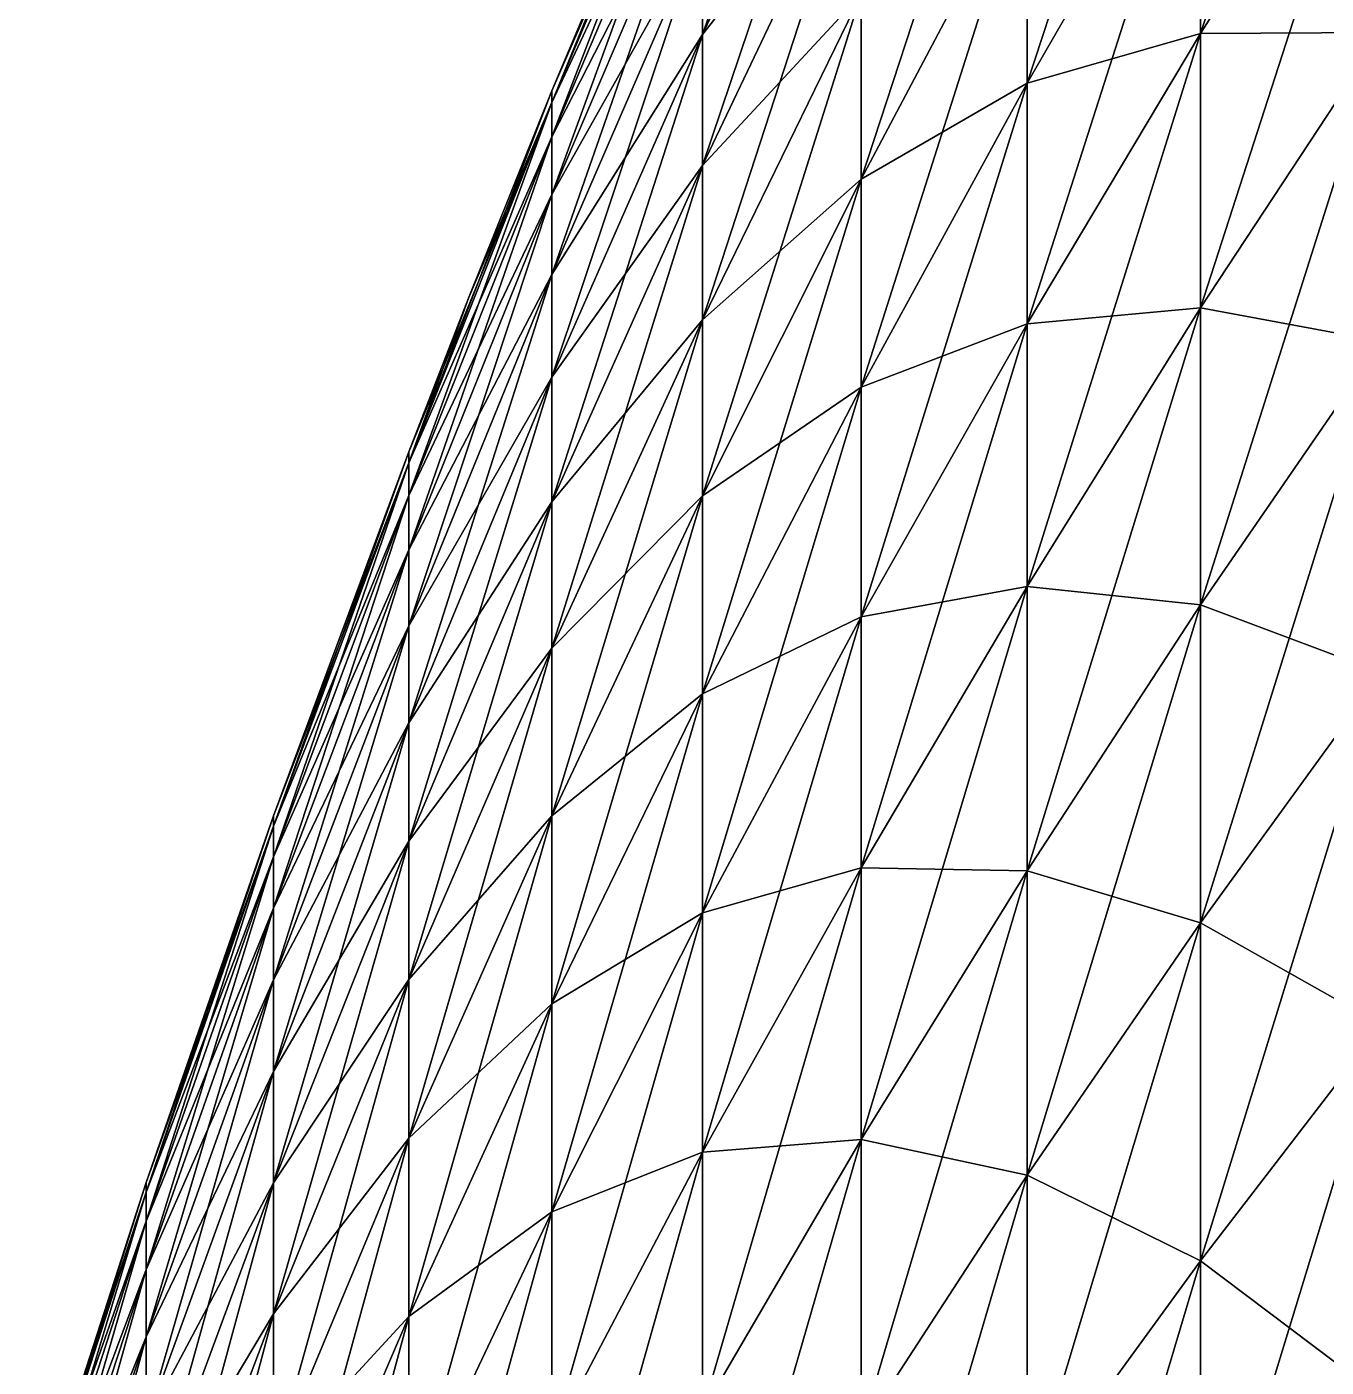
# Model space of a CAD drawing. Header units: inches. Extents: x 0 to 100, y -254 to 254.
# Drawn here: x 16.79 to 43.59, y 114.22 to 141.87 of the extents above; entities that cross this region are included whole.
import ezdxf

# ---------------------------------------------------------------- set-up
doc = ezdxf.new("R2010")
doc.units = ezdxf.units.IN
doc.header["$LTSCALE"] = 125.488919
doc.header["$MEASUREMENT"] = 0
doc.layers.add('1', color=7, linetype='CONTINUOUS')
doc.layers.add('3', color=7, linetype='CONTINUOUS')

msp = doc.modelspace()

# ---------------------------------------------------------------- linework, layer by layer
at = {"layer": '1', "linetype": 'CONTINUOUS'}
for points in [[(30.73, 141.71, -42.425), (30.73, 143.937, -34.114), (33.998, 148.713, -44.522), (30.73, 141.71, -42.425)], [(33.998, 145.873, -53.093), (30.73, 141.71, -42.425), (33.998, 148.713, -44.522), (33.998, 145.873, -53.093)], [(27.62, 140.545), (30.73, 147.924), (30.73, 147.674, -8.601), (27.62, 140.545)], [(27.62, 140.307, -8.172), (27.62, 140.545), (30.73, 147.674, -8.601), (27.62, 140.307, -8.172)], [(30.73, 146.924, -17.173), (27.62, 140.307, -8.172), (30.73, 147.674, -8.601), (30.73, 146.924, -17.173)], [(41.004, 141.729, -93.216), (41.004, 146.909, -84.818), (44.739, 147.647, -97.109), (41.004, 141.729, -93.216)], [(44.739, 141.751, -105.53), (41.004, 141.729, -93.216), (44.739, 147.647, -97.109), (44.739, 141.751, -105.53)], [(27.62, 139.595, -16.316), (27.62, 140.307, -8.172), (30.73, 146.924, -17.173), (27.62, 139.595, -16.316)], [(30.73, 145.677, -25.687), (27.62, 139.595, -16.316), (30.73, 146.924, -17.173), (30.73, 145.677, -25.687)], [(37.424, 140.706, -81.236), (37.424, 145.191, -72.918), (41.004, 146.909, -84.818), (37.424, 140.706, -81.236)], [(41.004, 141.729, -93.216), (37.424, 140.706, -81.236), (41.004, 146.909, -84.818), (41.004, 141.729, -93.216)], [(30.73, 139.003, -50.593), (30.73, 141.71, -42.425), (33.998, 145.873, -53.093), (30.73, 139.003, -50.593)], [(33.998, 142.539, -61.485), (30.73, 139.003, -50.593), (33.998, 145.873, -53.093), (33.998, 142.539, -61.485)], [(27.62, 138.41, -24.405), (27.62, 139.595, -16.316), (30.73, 145.677, -25.687), (27.62, 138.41, -24.405)], [(30.73, 143.937, -34.114), (27.62, 138.41, -24.405), (30.73, 145.677, -25.687), (30.73, 143.937, -34.114)], [(33.998, 138.723, -69.669), (33.998, 142.539, -61.485), (37.424, 145.191, -72.918), (33.998, 138.723, -69.669)], [(37.424, 140.706, -81.236), (33.998, 138.723, -69.669), (37.424, 145.191, -72.918), (37.424, 140.706, -81.236)], [(27.62, 136.757, -32.412), (27.62, 138.41, -24.405), (30.73, 143.937, -34.114), (27.62, 136.757, -32.412)], [(30.73, 141.71, -42.425), (27.62, 136.757, -32.412), (30.73, 143.937, -34.114), (30.73, 141.71, -42.425)], [(30.73, 135.826, -58.59), (30.73, 139.003, -50.593), (33.998, 142.539, -61.485), (30.73, 135.826, -58.59)], [(33.998, 138.723, -69.669), (30.73, 135.826, -58.59), (33.998, 142.539, -61.485), (33.998, 138.723, -69.669)], [(27.62, 134.641, -40.309), (27.62, 136.757, -32.412), (30.73, 141.71, -42.425), (27.62, 134.641, -40.309)], [(30.73, 139.003, -50.593), (27.62, 134.641, -40.309), (30.73, 141.71, -42.425), (30.73, 139.003, -50.593)], [(37.424, 135.744, -89.28), (37.424, 140.706, -81.236), (41.004, 141.729, -93.216), (37.424, 135.744, -89.28)], [(41.004, 136.069, -101.299), (37.424, 135.744, -89.28), (41.004, 141.729, -93.216), (41.004, 136.069, -101.299)], [(41.004, 136.069, -101.299), (41.004, 141.729, -93.216), (44.739, 141.751, -105.53), (41.004, 136.069, -101.299)], [(44.739, 135.375, -113.593), (41.004, 136.069, -101.299), (44.739, 141.751, -105.53), (44.739, 135.375, -113.593)], [(25.903, 136.271), (27.62, 140.545), (27.62, 140.307, -8.172), (25.903, 136.271)], [(33.998, 134.437, -77.617), (33.998, 138.723, -69.669), (37.424, 140.706, -81.236), (33.998, 134.437, -77.617)], [(37.424, 135.744, -89.28), (33.998, 134.437, -77.617), (37.424, 140.706, -81.236), (37.424, 135.744, -89.28)], [(24.67, 133.1), (25.903, 136.271), (27.62, 140.307, -8.172), (24.67, 133.1)], [(24.67, 132.875, -7.739), (24.67, 133.1), (27.62, 140.307, -8.172), (24.67, 132.875, -7.739)], [(27.62, 139.595, -16.316), (24.67, 132.875, -7.739), (27.62, 140.307, -8.172), (27.62, 139.595, -16.316)], [(24.67, 132.2, -15.452), (24.67, 132.875, -7.739), (27.62, 139.595, -16.316), (24.67, 132.2, -15.452)], [(27.62, 138.41, -24.405), (24.67, 132.2, -15.452), (27.62, 139.595, -16.316), (27.62, 138.41, -24.405)], [(27.62, 132.069, -48.069), (27.62, 134.641, -40.309), (30.73, 139.003, -50.593), (27.62, 132.069, -48.069)], [(30.73, 135.826, -58.59), (27.62, 132.069, -48.069), (30.73, 139.003, -50.593), (30.73, 135.826, -58.59)], [(30.73, 132.19, -66.388), (30.73, 135.826, -58.59), (33.998, 138.723, -69.669), (30.73, 132.19, -66.388)], [(33.998, 134.437, -77.617), (30.73, 132.19, -66.388), (33.998, 138.723, -69.669), (33.998, 134.437, -77.617)], [(24.67, 131.078, -23.113), (24.67, 132.2, -15.452), (27.62, 138.41, -24.405), (24.67, 131.078, -23.113)], [(27.62, 136.757, -32.412), (24.67, 131.078, -23.113), (27.62, 138.41, -24.405), (27.62, 136.757, -32.412)], [(24.67, 129.513, -30.695), (24.67, 131.078, -23.113), (27.62, 136.757, -32.412), (24.67, 129.513, -30.695)], [(27.62, 134.641, -40.309), (24.67, 129.513, -30.695), (27.62, 136.757, -32.412), (27.62, 134.641, -40.309)], [(37.424, 130.323, -97.022), (37.424, 135.744, -89.28), (41.004, 136.069, -101.299), (37.424, 130.323, -97.022)], [(41.004, 129.948, -109.04), (37.424, 130.323, -97.022), (41.004, 136.069, -101.299), (41.004, 129.948, -109.04)], [(41.004, 129.948, -109.04), (41.004, 136.069, -101.299), (44.739, 135.375, -113.593), (41.004, 129.948, -109.04)], [(27.62, 129.051, -55.667), (27.62, 132.069, -48.069), (30.73, 135.826, -58.59), (27.62, 129.051, -55.667)], [(30.73, 132.19, -66.388), (27.62, 129.051, -55.667), (30.73, 135.826, -58.59), (30.73, 132.19, -66.388)], [(33.998, 129.697, -85.303), (33.998, 134.437, -77.617), (37.424, 135.744, -89.28), (33.998, 129.697, -85.303)], [(37.424, 130.323, -97.022), (33.998, 129.697, -85.303), (37.424, 135.744, -89.28), (37.424, 130.323, -97.022)], [(44.739, 128.541, -121.272), (41.004, 129.948, -109.04), (44.739, 135.375, -113.593), (44.739, 128.541, -121.272)], [(24.67, 127.509, -38.174), (24.67, 129.513, -30.695), (27.62, 134.641, -40.309), (24.67, 127.509, -38.174)], [(27.62, 132.069, -48.069), (24.67, 127.509, -38.174), (27.62, 134.641, -40.309), (27.62, 132.069, -48.069)], [(30.73, 128.106, -73.962), (30.73, 132.19, -66.388), (33.998, 134.437, -77.617), (30.73, 128.106, -73.962)], [(33.998, 129.697, -85.303), (30.73, 128.106, -73.962), (33.998, 134.437, -77.617), (33.998, 129.697, -85.303)], [(21.88, 125.594), (24.67, 133.1), (24.67, 132.875, -7.739), (21.88, 125.594)], [(21.88, 125.381, -7.303), (21.88, 125.594), (24.67, 132.875, -7.739), (21.88, 125.381, -7.303)], [(24.67, 132.2, -15.452), (21.88, 125.381, -7.303), (24.67, 132.875, -7.739), (24.67, 132.2, -15.452)], [(21.88, 124.745, -14.581), (21.88, 125.381, -7.303), (24.67, 132.2, -15.452), (21.88, 124.745, -14.581)], [(24.67, 131.078, -23.113), (21.88, 124.745, -14.581), (24.67, 132.2, -15.452), (24.67, 131.078, -23.113)], [(27.62, 125.596, -63.076), (27.62, 129.051, -55.667), (30.73, 132.19, -66.388), (27.62, 125.596, -63.076)], [(30.73, 128.106, -73.962), (27.62, 125.596, -63.076), (30.73, 132.19, -66.388), (30.73, 128.106, -73.962)], [(24.67, 125.073, -45.523), (24.67, 127.509, -38.174), (27.62, 132.069, -48.069), (24.67, 125.073, -45.523)], [(27.62, 129.051, -55.667), (24.67, 125.073, -45.523), (27.62, 132.069, -48.069), (27.62, 129.051, -55.667)], [(21.88, 123.686, -21.809), (21.88, 124.745, -14.581), (24.67, 131.078, -23.113), (21.88, 123.686, -21.809)], [(24.67, 129.513, -30.695), (21.88, 123.686, -21.809), (24.67, 131.078, -23.113), (24.67, 129.513, -30.695)], [(33.998, 124.517, -92.7), (33.998, 129.697, -85.303), (37.424, 130.323, -97.022), (33.998, 124.517, -92.7)], [(37.424, 124.461, -104.436), (33.998, 124.517, -92.7), (37.424, 130.323, -97.022), (37.424, 124.461, -104.436)], [(37.424, 124.461, -104.436), (37.424, 130.323, -97.022), (41.004, 129.948, -109.04), (37.424, 124.461, -104.436)], [(41.004, 123.388, -116.411), (37.424, 124.461, -104.436), (41.004, 129.948, -109.04), (41.004, 123.388, -116.411)], [(41.004, 123.388, -116.411), (41.004, 129.948, -109.04), (44.739, 128.541, -121.272), (41.004, 123.388, -116.411)], [(30.73, 123.589, -81.286), (30.73, 128.106, -73.962), (33.998, 129.697, -85.303), (30.73, 123.589, -81.286)], [(33.998, 124.517, -92.7), (30.73, 123.589, -81.286), (33.998, 129.697, -85.303), (33.998, 124.517, -92.7)], [(21.88, 122.209, -28.964), (21.88, 123.686, -21.809), (24.67, 129.513, -30.695), (21.88, 122.209, -28.964)], [(24.67, 127.509, -38.174), (21.88, 122.209, -28.964), (24.67, 129.513, -30.695), (24.67, 127.509, -38.174)], [(24.67, 122.215, -52.718), (24.67, 125.073, -45.523), (27.62, 129.051, -55.667), (24.67, 122.215, -52.718)], [(27.62, 125.596, -63.076), (24.67, 122.215, -52.718), (27.62, 129.051, -55.667), (27.62, 125.596, -63.076)], [(44.739, 121.272, -128.541), (41.004, 123.388, -116.411), (44.739, 128.541, -121.272), (44.739, 121.272, -128.541)], [(27.62, 121.715, -70.272), (27.62, 125.596, -63.076), (30.73, 128.106, -73.962), (27.62, 121.715, -70.272)], [(30.73, 123.589, -81.286), (27.62, 121.715, -70.272), (30.73, 128.106, -73.962), (30.73, 123.589, -81.286)], [(21.88, 120.318, -36.021), (21.88, 122.209, -28.964), (24.67, 127.509, -38.174), (21.88, 120.318, -36.021)], [(24.67, 125.073, -45.523), (21.88, 120.318, -36.021), (24.67, 127.509, -38.174), (24.67, 125.073, -45.523)], [(19.254, 118.029), (21.88, 125.594), (21.88, 125.381, -7.303), (19.254, 118.029)], [(24.67, 118.943, -59.735), (24.67, 122.215, -52.718), (27.62, 125.596, -63.076), (24.67, 118.943, -59.735)], [(27.62, 121.715, -70.272), (24.67, 118.943, -59.735), (27.62, 125.596, -63.076), (27.62, 121.715, -70.272)], [(19.254, 117.829, -6.863), (19.254, 118.029), (21.88, 125.381, -7.303), (19.254, 117.829, -6.863)], [(21.88, 124.745, -14.581), (19.254, 117.829, -6.863), (21.88, 125.381, -7.303), (21.88, 124.745, -14.581)], [(21.88, 118.02, -42.956), (21.88, 120.318, -36.021), (24.67, 125.073, -45.523), (21.88, 118.02, -42.956)], [(24.67, 122.215, -52.718), (21.88, 118.02, -42.956), (24.67, 125.073, -45.523), (24.67, 122.215, -52.718)], [(19.254, 117.231, -13.702), (19.254, 117.829, -6.863), (21.88, 124.745, -14.581), (19.254, 117.231, -13.702)], [(21.88, 123.686, -21.809), (19.254, 117.231, -13.702), (21.88, 124.745, -14.581), (21.88, 123.686, -21.809)], [(30.73, 118.653, -88.334), (30.73, 123.589, -81.286), (33.998, 124.517, -92.7), (30.73, 118.653, -88.334)], [(33.998, 118.917, -99.783), (30.73, 118.653, -88.334), (33.998, 124.517, -92.7), (33.998, 118.917, -99.783)], [(33.998, 118.917, -99.783), (33.998, 124.517, -92.7), (37.424, 124.461, -104.436), (33.998, 118.917, -99.783)], [(37.424, 118.178, -111.496), (33.998, 118.917, -99.783), (37.424, 124.461, -104.436), (37.424, 118.178, -111.496)], [(37.424, 118.178, -111.496), (37.424, 124.461, -104.436), (41.004, 123.388, -116.411), (37.424, 118.178, -111.496)], [(19.254, 116.236, -20.496), (19.254, 117.231, -13.702), (21.88, 123.686, -21.809), (19.254, 116.236, -20.496)], [(21.88, 122.209, -28.964), (19.254, 116.236, -20.496), (21.88, 123.686, -21.809), (21.88, 122.209, -28.964)], [(27.62, 117.424, -77.231), (27.62, 121.715, -70.272), (30.73, 123.589, -81.286), (27.62, 117.424, -77.231)], [(30.73, 118.653, -88.334), (27.62, 117.424, -77.231), (30.73, 123.589, -81.286), (30.73, 118.653, -88.334)], [(41.004, 116.411, -123.388), (37.424, 118.178, -111.496), (41.004, 123.388, -116.411), (41.004, 116.411, -123.388)], [(41.004, 116.411, -123.388), (41.004, 123.388, -116.411), (44.739, 121.272, -128.541), (41.004, 116.411, -123.388)], [(19.254, 114.848, -27.219), (19.254, 116.236, -20.496), (21.88, 122.209, -28.964), (19.254, 114.848, -27.219)], [(21.88, 120.318, -36.021), (19.254, 114.848, -27.219), (21.88, 122.209, -28.964), (21.88, 120.318, -36.021)], [(21.88, 115.322, -49.745), (21.88, 118.02, -42.956), (24.67, 122.215, -52.718), (21.88, 115.322, -49.745)], [(24.67, 118.943, -59.735), (21.88, 115.322, -49.745), (24.67, 122.215, -52.718), (24.67, 118.943, -59.735)], [(24.67, 115.268, -66.55), (24.67, 118.943, -59.735), (27.62, 121.715, -70.272), (24.67, 115.268, -66.55)], [(27.62, 117.424, -77.231), (24.67, 115.268, -66.55), (27.62, 121.715, -70.272), (27.62, 117.424, -77.231)], [(44.739, 113.593, -135.375), (41.004, 116.411, -123.388), (44.739, 121.272, -128.541), (44.739, 113.593, -135.375)], [(19.254, 113.071, -33.851), (19.254, 114.848, -27.219), (21.88, 120.318, -36.021), (19.254, 113.071, -33.851)], [(21.88, 118.02, -42.956), (19.254, 113.071, -33.851), (21.88, 120.318, -36.021), (21.88, 118.02, -42.956)], [(21.88, 112.235, -56.366), (21.88, 115.322, -49.745), (24.67, 118.943, -59.735), (21.88, 112.235, -56.366)], [(24.67, 115.268, -66.55), (21.88, 112.235, -56.366), (24.67, 118.943, -59.735), (24.67, 115.268, -66.55)], [(30.73, 113.316, -95.084), (30.73, 118.653, -88.334), (33.998, 118.917, -99.783), (30.73, 113.316, -95.084)], [(33.998, 112.914, -106.528), (30.73, 113.316, -95.084), (33.998, 118.917, -99.783), (33.998, 112.914, -106.528)], [(33.998, 112.914, -106.528), (33.998, 118.917, -99.783), (37.424, 118.178, -111.496), (33.998, 112.914, -106.528)], [(27.62, 112.734, -83.928), (27.62, 117.424, -77.231), (30.73, 118.653, -88.334), (27.62, 112.734, -83.928)], [(30.73, 113.316, -95.084), (27.62, 112.734, -83.928), (30.73, 118.653, -88.334), (30.73, 113.316, -95.084)], [(37.424, 111.496, -118.178), (33.998, 112.914, -106.528), (37.424, 118.178, -111.496), (37.424, 111.496, -118.178)], [(37.424, 111.496, -118.178), (37.424, 118.178, -111.496), (41.004, 116.411, -123.388), (37.424, 111.496, -118.178)], [(16.791, 110.409), (19.254, 118.029), (19.254, 117.829, -6.863), (16.791, 110.409)], [(16.791, 110.223, -6.42), (16.791, 110.409), (19.254, 117.829, -6.863), (16.791, 110.223, -6.42)], [(19.254, 117.231, -13.702), (16.791, 110.223, -6.42), (19.254, 117.829, -6.863), (19.254, 117.231, -13.702)], [(19.254, 110.911, -40.368), (19.254, 113.071, -33.851), (21.88, 118.02, -42.956), (19.254, 110.911, -40.368)], [(21.88, 115.322, -49.745), (19.254, 110.911, -40.368), (21.88, 118.02, -42.956), (21.88, 115.322, -49.745)], [(16.791, 109.663, -12.818), (16.791, 110.223, -6.42), (19.254, 117.231, -13.702), (16.791, 109.663, -12.818)], [(19.254, 116.236, -20.496), (16.791, 109.663, -12.818), (19.254, 117.231, -13.702), (19.254, 116.236, -20.496)], [(24.67, 111.204, -73.14), (24.67, 115.268, -66.55), (27.62, 117.424, -77.231), (24.67, 111.204, -73.14)], [(27.62, 112.734, -83.928), (24.67, 111.204, -73.14), (27.62, 117.424, -77.231), (27.62, 112.734, -83.928)], [(41.004, 109.04, -129.948), (37.424, 111.496, -118.178), (41.004, 116.411, -123.388), (41.004, 109.04, -129.948)], [(41.004, 109.04, -129.948), (41.004, 116.411, -123.388), (44.739, 113.593, -135.375), (41.004, 109.04, -129.948)], [(16.791, 108.732, -19.172), (16.791, 109.663, -12.818), (19.254, 116.236, -20.496), (16.791, 108.732, -19.172)], [(19.254, 114.848, -27.219), (16.791, 108.732, -19.172), (19.254, 116.236, -20.496), (19.254, 114.848, -27.219)], [(19.254, 108.376, -46.749), (19.254, 110.911, -40.368), (21.88, 115.322, -49.745), (19.254, 108.376, -46.749)], [(21.88, 112.235, -56.366), (19.254, 108.376, -46.749), (21.88, 115.322, -49.745), (21.88, 112.235, -56.366)], [(21.88, 108.768, -62.797), (21.88, 112.235, -56.366), (24.67, 115.268, -66.55), (21.88, 108.768, -62.797)], [(24.67, 111.204, -73.14), (21.88, 108.768, -62.797), (24.67, 115.268, -66.55), (24.67, 111.204, -73.14)], [(16.791, 107.433, -25.462), (16.791, 108.732, -19.172), (19.254, 114.848, -27.219), (16.791, 107.433, -25.462)], [(19.254, 113.071, -33.851), (16.791, 107.433, -25.462), (19.254, 114.848, -27.219), (19.254, 113.071, -33.851)]]:
    msp.add_3dface(points, dxfattribs=at)
at = {"layer": '3', "linetype": 'CONTINUOUS'}
for points in [[(41.004, 146.909, 84.818), (41.004, 141.729, 93.216), (44.739, 153.044, 88.36), (41.004, 146.909, 84.818)], [(44.739, 153.044, 88.36), (41.004, 141.729, 93.216), (44.739, 147.647, 97.109), (44.739, 153.044, 88.36)], [(37.424, 145.191, 72.918), (37.424, 140.706, 81.236), (41.004, 151.592, 76.132), (37.424, 145.191, 72.918)], [(41.004, 151.592, 76.132), (37.424, 140.706, 81.236), (41.004, 146.909, 84.818), (41.004, 151.592, 76.132)], [(30.73, 143.937, 34.114), (30.73, 141.71, 42.425), (33.998, 151.05, 35.8), (30.73, 143.937, 34.114)], [(33.998, 151.05, 35.8), (30.73, 141.71, 42.425), (33.998, 148.713, 44.522), (33.998, 151.05, 35.8)], [(33.998, 142.539, 61.485), (33.998, 138.723, 69.669), (37.424, 149.185, 64.352), (33.998, 142.539, 61.485)], [(37.424, 149.185, 64.352), (33.998, 138.723, 69.669), (37.424, 145.191, 72.918), (37.424, 149.185, 64.352)], [(30.73, 141.71, 42.425), (30.73, 139.003, 50.593), (33.998, 148.713, 44.522), (30.73, 141.71, 42.425)], [(33.998, 148.713, 44.522), (30.73, 139.003, 50.593), (33.998, 145.873, 53.093), (33.998, 148.713, 44.522)], [(27.62, 140.545), (27.62, 140.307, 8.172), (30.73, 147.924), (27.62, 140.545)], [(30.73, 147.924), (27.62, 140.307, 8.172), (30.73, 147.674, 8.601), (30.73, 147.924)], [(27.62, 140.307, 8.172), (27.62, 139.595, 16.316), (30.73, 147.674, 8.601), (27.62, 140.307, 8.172)], [(30.73, 147.674, 8.601), (27.62, 139.595, 16.316), (30.73, 146.924, 17.173), (30.73, 147.674, 8.601)], [(41.004, 141.729, 93.216), (41.004, 136.069, 101.299), (44.739, 147.647, 97.109), (41.004, 141.729, 93.216)], [(44.739, 147.647, 97.109), (41.004, 136.069, 101.299), (44.739, 141.751, 105.53), (44.739, 147.647, 97.109)], [(27.62, 139.595, 16.316), (27.62, 138.41, 24.405), (30.73, 146.924, 17.173), (27.62, 139.595, 16.316)], [(30.73, 146.924, 17.173), (27.62, 138.41, 24.405), (30.73, 145.677, 25.687), (30.73, 146.924, 17.173)], [(37.424, 140.706, 81.236), (37.424, 135.744, 89.28), (41.004, 146.909, 84.818), (37.424, 140.706, 81.236)], [(41.004, 146.909, 84.818), (37.424, 135.744, 89.28), (41.004, 141.729, 93.216), (41.004, 146.909, 84.818)], [(30.73, 139.003, 50.593), (30.73, 135.826, 58.59), (33.998, 145.873, 53.093), (30.73, 139.003, 50.593)], [(33.998, 145.873, 53.093), (30.73, 135.826, 58.59), (33.998, 142.539, 61.485), (33.998, 145.873, 53.093)], [(27.62, 138.41, 24.405), (27.62, 136.757, 32.412), (30.73, 145.677, 25.687), (27.62, 138.41, 24.405)], [(30.73, 145.677, 25.687), (27.62, 136.757, 32.412), (30.73, 143.937, 34.114), (30.73, 145.677, 25.687)], [(33.998, 138.723, 69.669), (33.998, 134.437, 77.617), (37.424, 145.191, 72.918), (33.998, 138.723, 69.669)], [(37.424, 145.191, 72.918), (33.998, 134.437, 77.617), (37.424, 140.706, 81.236), (37.424, 145.191, 72.918)], [(27.62, 136.757, 32.412), (27.62, 134.641, 40.309), (30.73, 143.937, 34.114), (27.62, 136.757, 32.412)], [(30.73, 143.937, 34.114), (27.62, 134.641, 40.309), (30.73, 141.71, 42.425), (30.73, 143.937, 34.114)], [(30.73, 135.826, 58.59), (30.73, 132.19, 66.388), (33.998, 142.539, 61.485), (30.73, 135.826, 58.59)], [(33.998, 142.539, 61.485), (30.73, 132.19, 66.388), (33.998, 138.723, 69.669), (33.998, 142.539, 61.485)], [(27.62, 134.641, 40.309), (27.62, 132.069, 48.069), (30.73, 141.71, 42.425), (27.62, 134.641, 40.309)], [(30.73, 141.71, 42.425), (27.62, 132.069, 48.069), (30.73, 139.003, 50.593), (30.73, 141.71, 42.425)], [(37.424, 135.744, 89.28), (37.424, 130.323, 97.022), (41.004, 141.729, 93.216), (37.424, 135.744, 89.28)], [(41.004, 141.729, 93.216), (37.424, 130.323, 97.022), (41.004, 136.069, 101.299), (41.004, 141.729, 93.216)], [(41.004, 136.069, 101.299), (41.004, 129.948, 109.04), (44.739, 141.751, 105.53), (41.004, 136.069, 101.299)], [(44.739, 141.751, 105.53), (41.004, 129.948, 109.04), (44.739, 135.375, 113.593), (44.739, 141.751, 105.53)], [(25.903, 136.271), (24.67, 132.875, 7.739), (27.62, 140.545), (25.903, 136.271)], [(27.62, 140.545), (24.67, 132.875, 7.739), (27.62, 140.307, 8.172), (27.62, 140.545)], [(33.998, 134.437, 77.617), (33.998, 129.697, 85.303), (37.424, 140.706, 81.236), (33.998, 134.437, 77.617)], [(37.424, 140.706, 81.236), (33.998, 129.697, 85.303), (37.424, 135.744, 89.28), (37.424, 140.706, 81.236)], [(24.67, 132.875, 7.739), (24.67, 132.2, 15.452), (27.62, 140.307, 8.172), (24.67, 132.875, 7.739)], [(27.62, 140.307, 8.172), (24.67, 132.2, 15.452), (27.62, 139.595, 16.316), (27.62, 140.307, 8.172)], [(24.67, 132.2, 15.452), (24.67, 131.078, 23.113), (27.62, 139.595, 16.316), (24.67, 132.2, 15.452)], [(27.62, 139.595, 16.316), (24.67, 131.078, 23.113), (27.62, 138.41, 24.405), (27.62, 139.595, 16.316)], [(27.62, 132.069, 48.069), (27.62, 129.051, 55.667), (30.73, 139.003, 50.593), (27.62, 132.069, 48.069)], [(30.73, 139.003, 50.593), (27.62, 129.051, 55.667), (30.73, 135.826, 58.59), (30.73, 139.003, 50.593)], [(30.73, 132.19, 66.388), (30.73, 128.106, 73.962), (33.998, 138.723, 69.669), (30.73, 132.19, 66.388)], [(33.998, 138.723, 69.669), (30.73, 128.106, 73.962), (33.998, 134.437, 77.617), (33.998, 138.723, 69.669)], [(24.67, 131.078, 23.113), (24.67, 129.513, 30.695), (27.62, 138.41, 24.405), (24.67, 131.078, 23.113)], [(27.62, 138.41, 24.405), (24.67, 129.513, 30.695), (27.62, 136.757, 32.412), (27.62, 138.41, 24.405)], [(24.67, 129.513, 30.695), (24.67, 127.509, 38.174), (27.62, 136.757, 32.412), (24.67, 129.513, 30.695)], [(27.62, 136.757, 32.412), (24.67, 127.509, 38.174), (27.62, 134.641, 40.309), (27.62, 136.757, 32.412)], [(24.67, 133.1), (24.67, 132.875, 7.739), (25.903, 136.271), (24.67, 133.1)], [(37.424, 130.323, 97.022), (37.424, 124.461, 104.436), (41.004, 136.069, 101.299), (37.424, 130.323, 97.022)], [(41.004, 136.069, 101.299), (37.424, 124.461, 104.436), (41.004, 129.948, 109.04), (41.004, 136.069, 101.299)], [(27.62, 129.051, 55.667), (27.62, 125.596, 63.076), (30.73, 135.826, 58.59), (27.62, 129.051, 55.667)], [(30.73, 135.826, 58.59), (27.62, 125.596, 63.076), (30.73, 132.19, 66.388), (30.73, 135.826, 58.59)], [(33.998, 129.697, 85.303), (33.998, 124.517, 92.7), (37.424, 135.744, 89.28), (33.998, 129.697, 85.303)], [(37.424, 135.744, 89.28), (33.998, 124.517, 92.7), (37.424, 130.323, 97.022), (37.424, 135.744, 89.28)], [(41.004, 129.948, 109.04), (41.004, 123.388, 116.411), (44.739, 135.375, 113.593), (41.004, 129.948, 109.04)], [(44.739, 135.375, 113.593), (41.004, 123.388, 116.411), (44.739, 128.541, 121.272), (44.739, 135.375, 113.593)], [(24.67, 127.509, 38.174), (24.67, 125.073, 45.523), (27.62, 134.641, 40.309), (24.67, 127.509, 38.174)], [(27.62, 134.641, 40.309), (24.67, 125.073, 45.523), (27.62, 132.069, 48.069), (27.62, 134.641, 40.309)], [(30.73, 128.106, 73.962), (30.73, 123.589, 81.286), (33.998, 134.437, 77.617), (30.73, 128.106, 73.962)], [(33.998, 134.437, 77.617), (30.73, 123.589, 81.286), (33.998, 129.697, 85.303), (33.998, 134.437, 77.617)], [(21.88, 125.594), (21.88, 125.381, 7.303), (24.67, 133.1), (21.88, 125.594)], [(24.67, 133.1), (21.88, 125.381, 7.303), (24.67, 132.875, 7.739), (24.67, 133.1)], [(21.88, 125.381, 7.303), (21.88, 124.745, 14.581), (24.67, 132.875, 7.739), (21.88, 125.381, 7.303)], [(24.67, 132.875, 7.739), (21.88, 124.745, 14.581), (24.67, 132.2, 15.452), (24.67, 132.875, 7.739)], [(21.88, 124.745, 14.581), (21.88, 123.686, 21.809), (24.67, 132.2, 15.452), (21.88, 124.745, 14.581)], [(24.67, 132.2, 15.452), (21.88, 123.686, 21.809), (24.67, 131.078, 23.113), (24.67, 132.2, 15.452)], [(27.62, 125.596, 63.076), (27.62, 121.715, 70.272), (30.73, 132.19, 66.388), (27.62, 125.596, 63.076)], [(30.73, 132.19, 66.388), (27.62, 121.715, 70.272), (30.73, 128.106, 73.962), (30.73, 132.19, 66.388)], [(24.67, 125.073, 45.523), (24.67, 122.215, 52.718), (27.62, 132.069, 48.069), (24.67, 125.073, 45.523)], [(27.62, 132.069, 48.069), (24.67, 122.215, 52.718), (27.62, 129.051, 55.667), (27.62, 132.069, 48.069)], [(21.88, 123.686, 21.809), (21.88, 122.209, 28.964), (24.67, 131.078, 23.113), (21.88, 123.686, 21.809)], [(24.67, 131.078, 23.113), (21.88, 122.209, 28.964), (24.67, 129.513, 30.695), (24.67, 131.078, 23.113)], [(33.998, 124.517, 92.7), (33.998, 118.917, 99.783), (37.424, 130.323, 97.022), (33.998, 124.517, 92.7)], [(37.424, 130.323, 97.022), (33.998, 118.917, 99.783), (37.424, 124.461, 104.436), (37.424, 130.323, 97.022)], [(37.424, 124.461, 104.436), (37.424, 118.178, 111.496), (41.004, 129.948, 109.04), (37.424, 124.461, 104.436)], [(41.004, 129.948, 109.04), (37.424, 118.178, 111.496), (41.004, 123.388, 116.411), (41.004, 129.948, 109.04)], [(30.73, 123.589, 81.286), (30.73, 118.653, 88.334), (33.998, 129.697, 85.303), (30.73, 123.589, 81.286)], [(33.998, 129.697, 85.303), (30.73, 118.653, 88.334), (33.998, 124.517, 92.7), (33.998, 129.697, 85.303)], [(21.88, 122.209, 28.964), (21.88, 120.318, 36.021), (24.67, 129.513, 30.695), (21.88, 122.209, 28.964)], [(24.67, 129.513, 30.695), (21.88, 120.318, 36.021), (24.67, 127.509, 38.174), (24.67, 129.513, 30.695)], [(24.67, 122.215, 52.718), (24.67, 118.943, 59.735), (27.62, 129.051, 55.667), (24.67, 122.215, 52.718)], [(27.62, 129.051, 55.667), (24.67, 118.943, 59.735), (27.62, 125.596, 63.076), (27.62, 129.051, 55.667)], [(41.004, 123.388, 116.411), (41.004, 116.411, 123.388), (44.739, 128.541, 121.272), (41.004, 123.388, 116.411)], [(44.739, 128.541, 121.272), (41.004, 116.411, 123.388), (44.739, 121.272, 128.541), (44.739, 128.541, 121.272)], [(27.62, 121.715, 70.272), (27.62, 117.424, 77.231), (30.73, 128.106, 73.962), (27.62, 121.715, 70.272)], [(30.73, 128.106, 73.962), (27.62, 117.424, 77.231), (30.73, 123.589, 81.286), (30.73, 128.106, 73.962)], [(21.88, 120.318, 36.021), (21.88, 118.02, 42.956), (24.67, 127.509, 38.174), (21.88, 120.318, 36.021)], [(24.67, 127.509, 38.174), (21.88, 118.02, 42.956), (24.67, 125.073, 45.523), (24.67, 127.509, 38.174)], [(19.254, 118.029), (19.254, 117.829, 6.863), (21.88, 125.594), (19.254, 118.029)], [(21.88, 125.594), (19.254, 117.829, 6.863), (21.88, 125.381, 7.303), (21.88, 125.594)], [(24.67, 118.943, 59.735), (24.67, 115.268, 66.55), (27.62, 125.596, 63.076), (24.67, 118.943, 59.735)], [(27.62, 125.596, 63.076), (24.67, 115.268, 66.55), (27.62, 121.715, 70.272), (27.62, 125.596, 63.076)], [(19.254, 117.829, 6.863), (19.254, 117.231, 13.702), (21.88, 125.381, 7.303), (19.254, 117.829, 6.863)], [(21.88, 125.381, 7.303), (19.254, 117.231, 13.702), (21.88, 124.745, 14.581), (21.88, 125.381, 7.303)], [(21.88, 118.02, 42.956), (21.88, 115.322, 49.745), (24.67, 125.073, 45.523), (21.88, 118.02, 42.956)], [(24.67, 125.073, 45.523), (21.88, 115.322, 49.745), (24.67, 122.215, 52.718), (24.67, 125.073, 45.523)], [(19.254, 117.231, 13.702), (19.254, 116.236, 20.496), (21.88, 124.745, 14.581), (19.254, 117.231, 13.702)], [(21.88, 124.745, 14.581), (19.254, 116.236, 20.496), (21.88, 123.686, 21.809), (21.88, 124.745, 14.581)], [(30.73, 118.653, 88.334), (30.73, 113.316, 95.084), (33.998, 124.517, 92.7), (30.73, 118.653, 88.334)], [(33.998, 124.517, 92.7), (30.73, 113.316, 95.084), (33.998, 118.917, 99.783), (33.998, 124.517, 92.7)], [(33.998, 118.917, 99.783), (33.998, 112.914, 106.528), (37.424, 124.461, 104.436), (33.998, 118.917, 99.783)], [(37.424, 124.461, 104.436), (33.998, 112.914, 106.528), (37.424, 118.178, 111.496), (37.424, 124.461, 104.436)], [(19.254, 116.236, 20.496), (19.254, 114.848, 27.219), (21.88, 123.686, 21.809), (19.254, 116.236, 20.496)], [(21.88, 123.686, 21.809), (19.254, 114.848, 27.219), (21.88, 122.209, 28.964), (21.88, 123.686, 21.809)], [(27.62, 117.424, 77.231), (27.62, 112.734, 83.928), (30.73, 123.589, 81.286), (27.62, 117.424, 77.231)], [(30.73, 123.589, 81.286), (27.62, 112.734, 83.928), (30.73, 118.653, 88.334), (30.73, 123.589, 81.286)], [(37.424, 118.178, 111.496), (37.424, 111.496, 118.178), (41.004, 123.388, 116.411), (37.424, 118.178, 111.496)], [(41.004, 123.388, 116.411), (37.424, 111.496, 118.178), (41.004, 116.411, 123.388), (41.004, 123.388, 116.411)], [(19.254, 114.848, 27.219), (19.254, 113.071, 33.851), (21.88, 122.209, 28.964), (19.254, 114.848, 27.219)], [(21.88, 122.209, 28.964), (19.254, 113.071, 33.851), (21.88, 120.318, 36.021), (21.88, 122.209, 28.964)], [(21.88, 115.322, 49.745), (21.88, 112.235, 56.366), (24.67, 122.215, 52.718), (21.88, 115.322, 49.745)], [(24.67, 122.215, 52.718), (21.88, 112.235, 56.366), (24.67, 118.943, 59.735), (24.67, 122.215, 52.718)], [(24.67, 115.268, 66.55), (24.67, 111.204, 73.14), (27.62, 121.715, 70.272), (24.67, 115.268, 66.55)], [(27.62, 121.715, 70.272), (24.67, 111.204, 73.14), (27.62, 117.424, 77.231), (27.62, 121.715, 70.272)], [(41.004, 116.411, 123.388), (41.004, 109.04, 129.948), (44.739, 121.272, 128.541), (41.004, 116.411, 123.388)], [(44.739, 121.272, 128.541), (41.004, 109.04, 129.948), (44.739, 113.593, 135.375), (44.739, 121.272, 128.541)], [(19.254, 113.071, 33.851), (19.254, 110.911, 40.368), (21.88, 120.318, 36.021), (19.254, 113.071, 33.851)], [(21.88, 120.318, 36.021), (19.254, 110.911, 40.368), (21.88, 118.02, 42.956), (21.88, 120.318, 36.021)], [(21.88, 112.235, 56.366), (21.88, 108.768, 62.797), (24.67, 118.943, 59.735), (21.88, 112.235, 56.366)], [(24.67, 118.943, 59.735), (21.88, 108.768, 62.797), (24.67, 115.268, 66.55), (24.67, 118.943, 59.735)], [(30.73, 113.316, 95.084), (30.73, 107.596, 101.512), (33.998, 118.917, 99.783), (30.73, 113.316, 95.084)], [(33.998, 118.917, 99.783), (30.73, 107.596, 101.512), (33.998, 112.914, 106.528), (33.998, 118.917, 99.783)], [(27.62, 112.734, 83.928), (27.62, 107.664, 90.341), (30.73, 118.653, 88.334), (27.62, 112.734, 83.928)], [(30.73, 118.653, 88.334), (27.62, 107.664, 90.341), (30.73, 113.316, 95.084), (30.73, 118.653, 88.334)], [(33.998, 112.914, 106.528), (33.998, 106.528, 112.914), (37.424, 118.178, 111.496), (33.998, 112.914, 106.528)], [(37.424, 118.178, 111.496), (33.998, 106.528, 112.914), (37.424, 111.496, 118.178), (37.424, 118.178, 111.496)], [(16.791, 110.409), (16.791, 110.223, 6.42), (19.254, 118.029), (16.791, 110.409)], [(19.254, 118.029), (16.791, 110.223, 6.42), (19.254, 117.829, 6.863), (19.254, 118.029)], [(16.791, 110.223, 6.42), (16.791, 109.663, 12.818), (19.254, 117.829, 6.863), (16.791, 110.223, 6.42)], [(19.254, 117.829, 6.863), (16.791, 109.663, 12.818), (19.254, 117.231, 13.702), (19.254, 117.829, 6.863)], [(19.254, 110.911, 40.368), (19.254, 108.376, 46.749), (21.88, 118.02, 42.956), (19.254, 110.911, 40.368)], [(21.88, 118.02, 42.956), (19.254, 108.376, 46.749), (21.88, 115.322, 49.745), (21.88, 118.02, 42.956)], [(16.791, 109.663, 12.818), (16.791, 108.732, 19.172), (19.254, 117.231, 13.702), (16.791, 109.663, 12.818)], [(19.254, 117.231, 13.702), (16.791, 108.732, 19.172), (19.254, 116.236, 20.496), (19.254, 117.231, 13.702)], [(24.67, 111.204, 73.14), (24.67, 106.763, 79.482), (27.62, 117.424, 77.231), (24.67, 111.204, 73.14)], [(27.62, 117.424, 77.231), (24.67, 106.763, 79.482), (27.62, 112.734, 83.928), (27.62, 117.424, 77.231)], [(37.424, 111.496, 118.178), (37.424, 104.436, 124.461), (41.004, 116.411, 123.388), (37.424, 111.496, 118.178)], [(41.004, 116.411, 123.388), (37.424, 104.436, 124.461), (41.004, 109.04, 129.948), (41.004, 116.411, 123.388)], [(16.791, 108.732, 19.172), (16.791, 107.433, 25.462), (19.254, 116.236, 20.496), (16.791, 108.732, 19.172)], [(19.254, 116.236, 20.496), (16.791, 107.433, 25.462), (19.254, 114.848, 27.219), (19.254, 116.236, 20.496)], [(19.254, 108.376, 46.749), (19.254, 105.475, 52.971), (21.88, 115.322, 49.745), (19.254, 108.376, 46.749)], [(21.88, 115.322, 49.745), (19.254, 105.475, 52.971), (21.88, 112.235, 56.366), (21.88, 115.322, 49.745)], [(21.88, 108.768, 62.797), (21.88, 104.932, 69.015), (24.67, 115.268, 66.55), (21.88, 108.768, 62.797)], [(24.67, 115.268, 66.55), (21.88, 104.932, 69.015), (24.67, 111.204, 73.14), (24.67, 115.268, 66.55)], [(16.791, 107.433, 25.462), (16.791, 105.771, 31.666), (19.254, 114.848, 27.219), (16.791, 107.433, 25.462)], [(19.254, 114.848, 27.219), (16.791, 105.771, 31.666), (19.254, 113.071, 33.851), (19.254, 114.848, 27.219)]]:
    msp.add_3dface(points, dxfattribs=at)

doc.saveas('drawing.dxf')
